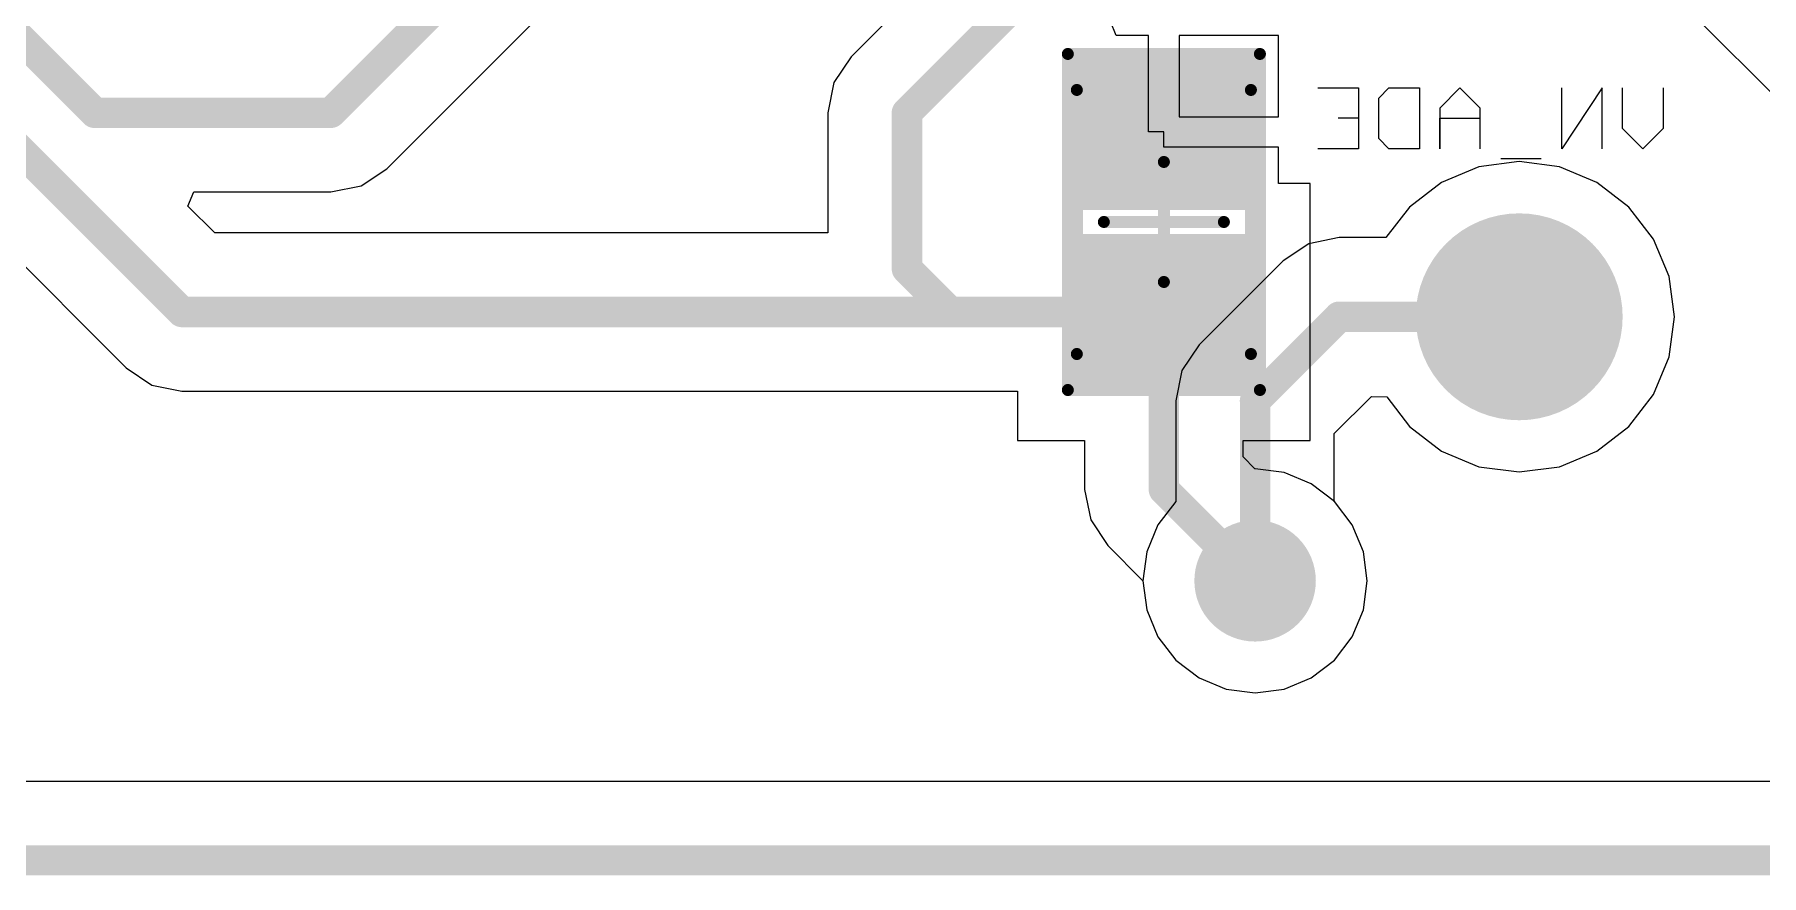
# Model space of a CAD drawing. Header units: millimetres. Extents: x 12 to 126, y 25 to 105.
# Drawn here: x 61.53 to 75.92, y 24.65 to 31.65 of the extents above; entities that cross this region are included whole.
import ezdxf

# ---------------------------------------------------------------- set-up
doc = ezdxf.new("R2010")
doc.units = ezdxf.units.MM
for name, color, linetype in [('BottomLayer', 5, 'Continuous'), ('BottomOverlay', 54, 'Continuous'), ('BottomPaste', 16, 'Continuous'), ('BottomSolder', 6, 'Continuous'), ('KeepOutLayer', 6, 'Continuous'), ('Mechanical13', 56, 'Continuous'), ('Mechanical15', 56, 'Continuous'), ('MultiLayer', 9, 'Continuous'), ('TopLayer', 1, 'Continuous'), ('TopPaste', 8, 'Continuous'), ('TopSolder', 216, 'Continuous'), ('ViaHoleLayer', 16, 'Continuous')]:
    doc.layers.add(name, color=color, linetype=linetype)

# ---------------------------------------------------------------- blocks, each defined once
blk = doc.blocks.new('C0805_58')
at = {"layer": 'Mechanical13', "const_width": 0.1}
for points in [[(-1.1, 0.725), (-1.1, -0.725)], [(-1.1, 0.725), (1.1, 0.725)], [(1.1, 0.725), (1.1, -0.725)], [(-1.1, -0.725), (1.1, -0.725)]]:
    blk.add_lwpolyline(points, dxfattribs=at)
at = {"layer": 'Mechanical13', "const_width": 0.05}
for points in [[(-1.125, 0.725, 1), (-1.075, 0.725, 1)], [(-1.125, 0.725, 1), (-1.075, 0.725, 1)], [(1.075, 0.725, 1), (1.125, 0.725, 1)], [(1.075, 0.725, 1), (1.125, 0.725, 1)], [(-1.125, -0.725, 1), (-1.075, -0.725, 1)], [(-1.125, -0.725, 1), (-1.075, -0.725, 1)], [(1.075, -0.725, 1), (1.125, -0.725, 1)], [(1.075, -0.725, 1), (1.125, -0.725, 1)]]:
    blk.add_lwpolyline(points, format="xyb", close=True, dxfattribs=at)
at = {"layer": 'Mechanical15', "const_width": 0.1}
for points in [[(-1.4, 0.8), (-1.4, -0.8)], [(-1.4, 0.8), (1.4, 0.8)], [(1.4, 0.8), (1.4, -0.8)], [(0, 0.5), (0, -0.5)], [(-0.5, 0), (0.5, 0)], [(-1.4, -0.8), (1.4, -0.8)]]:
    blk.add_lwpolyline(points, dxfattribs=at)
at = {"layer": 'Mechanical15', "const_width": 0.05}
for points in [[(-1.425, 0.8, 1), (-1.375, 0.8, 1)], [(-1.425, 0.8, 1), (-1.375, 0.8, 1)], [(1.375, 0.8, 1), (1.425, 0.8, 1)], [(1.375, 0.8, 1), (1.425, 0.8, 1)], [(-0.025, 0.5, 1), (0.025, 0.5, 1)], [(-0.525, 0, 1), (-0.475, 0, 1)], [(0.475, 0, 1), (0.525, 0, 1)], [(-0.025, -0.5, 1), (0.025, -0.5, 1)], [(-1.425, -0.8, 1), (-1.375, -0.8, 1)], [(-1.425, -0.8, 1), (-1.375, -0.8, 1)], [(1.375, -0.8, 1), (1.425, -0.8, 1)], [(1.375, -0.8, 1), (1.425, -0.8, 1)]]:
    blk.add_lwpolyline(points, format="xyb", close=True, dxfattribs=at)
at = {"layer": 'TopLayer'}
for points in [[(-0.2, -0.7), (-0.2, 0.7), (-1.3, -0.7), (-1.3, 0.7)], [(1.3, -0.7), (1.3, 0.7), (0.2, -0.7), (0.2, 0.7)]]:
    blk.add_solid(points, dxfattribs=at)
at = {"layer": 'TopPaste'}
for points in [[(-0.2, -0.7), (-0.2, 0.7), (-1.3, -0.7), (-1.3, 0.7)], [(1.3, -0.7), (1.3, 0.7), (0.2, -0.7), (0.2, 0.7)]]:
    blk.add_solid(points, dxfattribs=at)
at = {"layer": 'TopSolder'}
for points in [[(-0.1, -0.8), (-0.1, 0.8), (-1.4, -0.8), (-1.4, 0.8)], [(1.4, -0.8), (1.4, 0.8), (0.1, -0.8), (0.1, 0.8)]]:
    blk.add_solid(points, dxfattribs=at)

msp = doc.modelspace()

# ---------------------------------------------------------------- linework, layer by layer
at = {"layer": 'BottomLayer'}
for p, q in [((73.565, 30.549), (73.253, 30.42)), ((73.9, 30.593), (73.565, 30.549)), ((74.235, 30.549), (73.9, 30.593)), ((74.547, 30.42), (74.235, 30.549)), ((73.253, 30.42), (72.986, 30.214)), ((74.814, 30.214), (74.547, 30.42)), ((72.986, 30.214), (72.79, 29.96)), ((75.02, 29.947), (74.814, 30.214)), ((72.4, 29.96), (72.148, 29.909)), ((72.79, 29.96), (72.4, 29.96)), ((72.4, 29.96), (72.4, 29.96)), ((75.149, 29.635), (75.02, 29.947)), ((72.148, 29.909), (71.934, 29.766)), ((71.934, 29.766), (71.234, 29.066)), ((71.934, 29.766), (71.934, 29.766)), ((75.193, 29.3), (75.149, 29.635)), ((75.149, 28.965), (75.193, 29.3)), ((71.234, 29.066), (71.091, 28.852)), ((75.02, 28.653), (75.149, 28.965)), ((71.091, 28.852), (71.04, 28.6)), ((72.36, 28.327), (72.67, 28.637)), ((72.67, 28.637), (72.797, 28.632)), ((72.797, 28.632), (72.986, 28.386)), ((74.814, 28.386), (75.02, 28.653)), ((71.04, 28.6), (71.04, 28.6)), ((71.04, 28.6), (71.04, 27.762)), ((72.986, 28.386), (73.253, 28.18)), ((74.547, 28.18), (74.814, 28.386)), ((72.36, 27.762), (72.36, 28.327)), ((73.253, 28.18), (73.565, 28.051)), ((74.235, 28.051), (74.547, 28.18)), ((73.565, 28.051), (73.9, 28.007)), ((73.9, 28.007), (74.235, 28.051)), ((71.039, 27.761), (70.891, 27.567)), ((71.04, 27.762), (71.039, 27.761)), ((72.361, 27.761), (72.36, 27.762)), ((72.509, 27.567), (72.361, 27.761)), ((70.891, 27.567), (70.797, 27.342)), ((72.603, 27.342), (72.509, 27.567)), ((70.797, 27.342), (70.766, 27.1)), ((72.634, 27.1), (72.603, 27.342)), ((70.766, 27.1), (70.797, 26.858)), ((72.603, 26.858), (72.634, 27.1)), ((70.797, 26.858), (70.891, 26.633)), ((72.509, 26.633), (72.603, 26.858)), ((70.891, 26.633), (71.039, 26.439)), ((72.361, 26.439), (72.509, 26.633)), ((71.039, 26.439), (71.233, 26.291)), ((72.167, 26.291), (72.361, 26.439)), ((71.233, 26.291), (71.458, 26.197)), ((71.458, 26.197), (71.7, 26.166)), ((71.7, 26.166), (71.942, 26.197)), ((71.942, 26.197), (72.167, 26.291)), ((86.472, 25.428), (24.788, 25.428))]:
    msp.add_line(p, q, dxfattribs=at)
for points, const_width in [([(73.519, 29.3, 1), (74.281, 29.3, 1)], 0.762), ([(72.336, 29.3, 1), (72.463, 29.3, 1)], 0.127), ([(72.336, 29.3, 1), (72.463, 29.3, 1)], 0.127), ([(73.836, 29.3, 1), (73.963, 29.3, 1)], 0.127), ([(71.636, 28.6, 1), (71.763, 28.6, 1)], 0.127), ([(71.636, 28.6, 1), (71.763, 28.6, 1)], 0.127), ([(71.497, 27.1, 1), (71.903, 27.1, 1)], 0.406), ([(71.636, 27.1, 1), (71.763, 27.1, 1)], 0.127)]:
    msp.add_lwpolyline(points, format="xyb", close=True, dxfattribs=dict(at, const_width=const_width))
at = {"layer": 'BottomLayer', "const_width": 0.254}
for points in [[(71.7, 28.6), (72.4, 29.3)], [(72.4, 29.3), (73.9, 29.3)], [(71.7, 27.1), (71.7, 28.6)]]:
    msp.add_lwpolyline(points, dxfattribs=at)
at = {"layer": 'BottomOverlay'}
for p, q in [((72.222, 31.208), (72.561, 31.208)), ((72.561, 31.208), (72.561, 30.7)), ((72.73, 31.123), (72.815, 31.208)), ((72.73, 30.785), (72.73, 31.123)), ((72.815, 31.208), (73.069, 31.208)), ((73.069, 31.208), (73.069, 30.7)), ((73.407, 31.208), (73.238, 31.039)), ((73.576, 31.039), (73.407, 31.208)), ((74.592, 31.208), (74.254, 30.7)), ((74.254, 30.7), (74.254, 31.208)), ((74.592, 30.7), (74.592, 31.208)), ((74.761, 30.869), (74.761, 31.208)), ((75.1, 31.208), (75.1, 30.869)), ((72.561, 30.954), (72.392, 30.954)), ((73.238, 31.039), (73.238, 30.7)), ((73.238, 30.7), (73.238, 30.954)), ((73.238, 30.954), (73.576, 30.954)), ((73.576, 30.7), (73.576, 31.039)), ((74.931, 30.7), (74.761, 30.869)), ((75.1, 30.869), (74.931, 30.7)), ((72.561, 30.7), (72.222, 30.7)), ((72.815, 30.7), (72.73, 30.785)), ((73.069, 30.7), (72.815, 30.7)), ((74.084, 30.615), (73.746, 30.615))]:
    msp.add_line(p, q, dxfattribs=at)
at = {"layer": 'BottomPaste', "const_width": 0.762}
msp.add_lwpolyline([(73.519, 29.3, 1), (74.281, 29.3, 1)], format="xyb", close=True, dxfattribs=at)
at = {"layer": 'BottomSolder'}
for points, const_width in [([(73.469, 29.3, 1), (74.331, 29.3, 1)], 0.862), ([(71.447, 27.1, 1), (71.953, 27.1, 1)], 0.506)]:
    msp.add_lwpolyline(points, format="xyb", close=True, dxfattribs=dict(at, const_width=const_width))
at = {"layer": 'KeepOutLayer', "const_width": 0.25}
msp.add_lwpolyline([(24.13, 24.77), (87.13, 24.77)], dxfattribs=at)
at = {"layer": 'MultiLayer', "const_width": 0.406}
msp.add_lwpolyline([(71.497, 27.1, 1), (71.903, 27.1, 1)], format="xyb", close=True, dxfattribs=at)
at = {"layer": 'TopLayer'}
for p, q in [((64.466, 30.534), (67.529, 33.596)), ((69.396, 32.529), (68.334, 31.466)), ((74.787, 32.38), (76.994, 30.174)), ((70.543, 31.644), (70.494, 31.761)), ((70.813, 31.644), (70.543, 31.644)), ((70.813, 30.84), (70.813, 31.644)), ((71.894, 31.644), (71.067, 31.644)), ((71.067, 31.644), (71.067, 30.967)), ((71.894, 30.967), (71.894, 31.644)), ((68.334, 31.466), (68.191, 31.252)), ((68.191, 31.252), (68.14, 31)), ((59.996, 31.172), (62.294, 28.874)), ((68.14, 31), (68.14, 31)), ((68.14, 31), (68.14, 30)), ((71.067, 30.967), (71.894, 30.967)), ((70.94, 30.84), (70.813, 30.84)), ((70.94, 30.713), (70.94, 30.84)), ((71.894, 30.713), (70.94, 30.713)), ((71.894, 30.41), (71.894, 30.713)), ((64.252, 30.391), (64.466, 30.534)), ((64, 30.34), (64.252, 30.391)), ((72.16, 30.41), (71.894, 30.41)), ((72.16, 28.27), (72.16, 30.41)), ((62.81, 30.223), (62.859, 30.34)), ((63.033, 30), (62.81, 30.223)), ((62.859, 30.34), (64, 30.34)), ((64, 30.34), (64, 30.34)), ((68.14, 30), (63.033, 30)), ((62.294, 28.874), (62.508, 28.731)), ((62.508, 28.731), (62.76, 28.68)), ((62.76, 28.68), (62.76, 28.68)), ((62.76, 28.68), (69.16, 28.68)), ((69.16, 28.68), (69.16, 28.68)), ((69.16, 28.68), (69.16, 28.68)), ((69.16, 28.68), (69.72, 28.68)), ((69.72, 28.68), (69.72, 28.27)), ((69.72, 28.27), (70.28, 28.27)), ((70.28, 28.27), (70.28, 27.86)), ((71.6, 28.133), (71.6, 28.27)), ((71.6, 28.27), (72.16, 28.27)), ((71.699, 28.034), (71.6, 28.133)), ((71.7, 28.034), (71.699, 28.034)), ((71.942, 28.003), (71.7, 28.034)), ((72.167, 27.909), (71.942, 28.003)), ((70.28, 27.86), (70.28, 27.86)), ((70.28, 27.86), (70.331, 27.608)), ((72.361, 27.761), (72.167, 27.909)), ((72.509, 27.567), (72.361, 27.761)), ((70.331, 27.608), (70.474, 27.394)), ((72.603, 27.342), (72.509, 27.567)), ((70.474, 27.394), (70.766, 27.101)), ((72.634, 27.1), (72.603, 27.342)), ((70.766, 27.101), (70.766, 27.1)), ((70.766, 27.1), (70.797, 26.858)), ((72.603, 26.858), (72.634, 27.1)), ((70.797, 26.858), (70.891, 26.633)), ((72.509, 26.633), (72.603, 26.858)), ((70.891, 26.633), (71.039, 26.439)), ((72.361, 26.439), (72.509, 26.633)), ((71.039, 26.439), (71.233, 26.291)), ((72.167, 26.291), (72.361, 26.439)), ((71.233, 26.291), (71.458, 26.197)), ((71.458, 26.197), (71.7, 26.166)), ((71.7, 26.166), (71.942, 26.197)), ((71.942, 26.197), (72.167, 26.291)), ((86.472, 25.428), (59.4, 25.428))]:
    msp.add_line(p, q, dxfattribs=at)
at = {"layer": 'TopLayer', "const_width": 0.254}
for points in [[(64, 31), (67.95, 34.95)], [(68.8, 31), (71.25, 33.45)], [(60.916, 32.117), (62.033, 31)], [(60.462, 31.638), (62.76, 29.34)], [(62.033, 31), (64, 31)], [(68.8, 29.7), (68.8, 31)], [(68.8, 29.7), (69.16, 29.34)], [(62.76, 29.34), (69.16, 29.34)], [(69.16, 29.34), (70.94, 29.34)], [(70.94, 27.86), (70.94, 29.34)], [(70.94, 27.86), (71.7, 27.1)]]:
    msp.add_lwpolyline(points, dxfattribs=at)
at = {"layer": 'TopLayer'}
for points, const_width in [([(61.969, 31, 1), (62.096, 31, 1)], 0.127), ([(61.969, 31, 1), (62.096, 31, 1)], 0.127), ([(63.936, 31, 1), (64.063, 31, 1)], 0.127), ([(63.936, 31, 1), (64.063, 31, 1)], 0.127), ([(68.736, 31, 1), (68.863, 31, 1)], 0.127), ([(68.736, 31, 1), (68.863, 31, 1)], 0.127), ([(68.736, 29.7, 1), (68.863, 29.7, 1)], 0.127), ([(68.736, 29.7, 1), (68.863, 29.7, 1)], 0.127), ([(62.696, 29.34, 1), (62.823, 29.34, 1)], 0.127), ([(62.696, 29.34, 1), (62.823, 29.34, 1)], 0.127), ([(69.096, 29.34, 1), (69.223, 29.34, 1)], 0.127), ([(69.096, 29.34, 1), (69.223, 29.34, 1)], 0.127), ([(69.096, 29.34, 1), (69.223, 29.34, 1)], 0.127), ([(70.877, 29.34, 1), (71.004, 29.34, 1)], 0.127), ([(70.877, 29.34, 1), (71.004, 29.34, 1)], 0.127), ([(70.877, 27.86, 1), (71.004, 27.86, 1)], 0.127), ([(70.877, 27.86, 1), (71.004, 27.86, 1)], 0.127), ([(71.497, 27.1, 1), (71.903, 27.1, 1)], 0.406), ([(71.636, 27.1, 1), (71.763, 27.1, 1)], 0.127)]:
    msp.add_lwpolyline(points, format="xyb", close=True, dxfattribs=dict(at, const_width=const_width))
at = {"layer": 'TopSolder', "const_width": 0.506}
msp.add_lwpolyline([(71.447, 27.1, 1), (71.953, 27.1, 1)], format="xyb", close=True, dxfattribs=at)
at = {"layer": 'ViaHoleLayer', "const_width": 0.203}
msp.add_lwpolyline([(71.598, 27.1, 1), (71.802, 27.1, 1)], format="xyb", close=True, dxfattribs=at)

# ---------------------------------------------------------------- block references
at = {"rotation": 90}
msp.add_blockref('C0805_58', (70.94, 30.09), dxfattribs=at)

doc.saveas('drawing.dxf')
